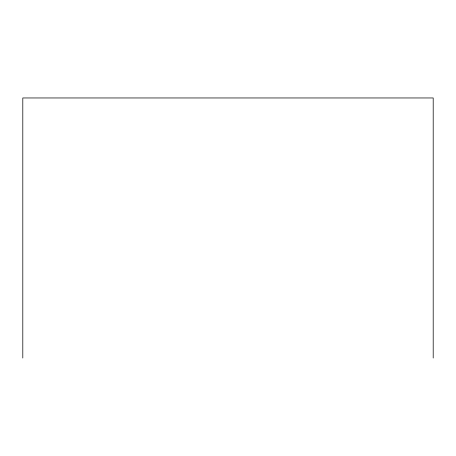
<?xml version="1.0" encoding="UTF-8"?>
<svg xmlns="http://www.w3.org/2000/svg" width="456" height="456" viewBox="0 0 456 456"><rect width="100%" height="100%" fill="white"/><g stroke="black" fill="none" stroke-linecap="round" stroke-linejoin="round"><path stroke-width="0.68" d="M433.2 358.04L433.2 97.96L22.8 97.96L22.8 358.04"/></g></svg>
